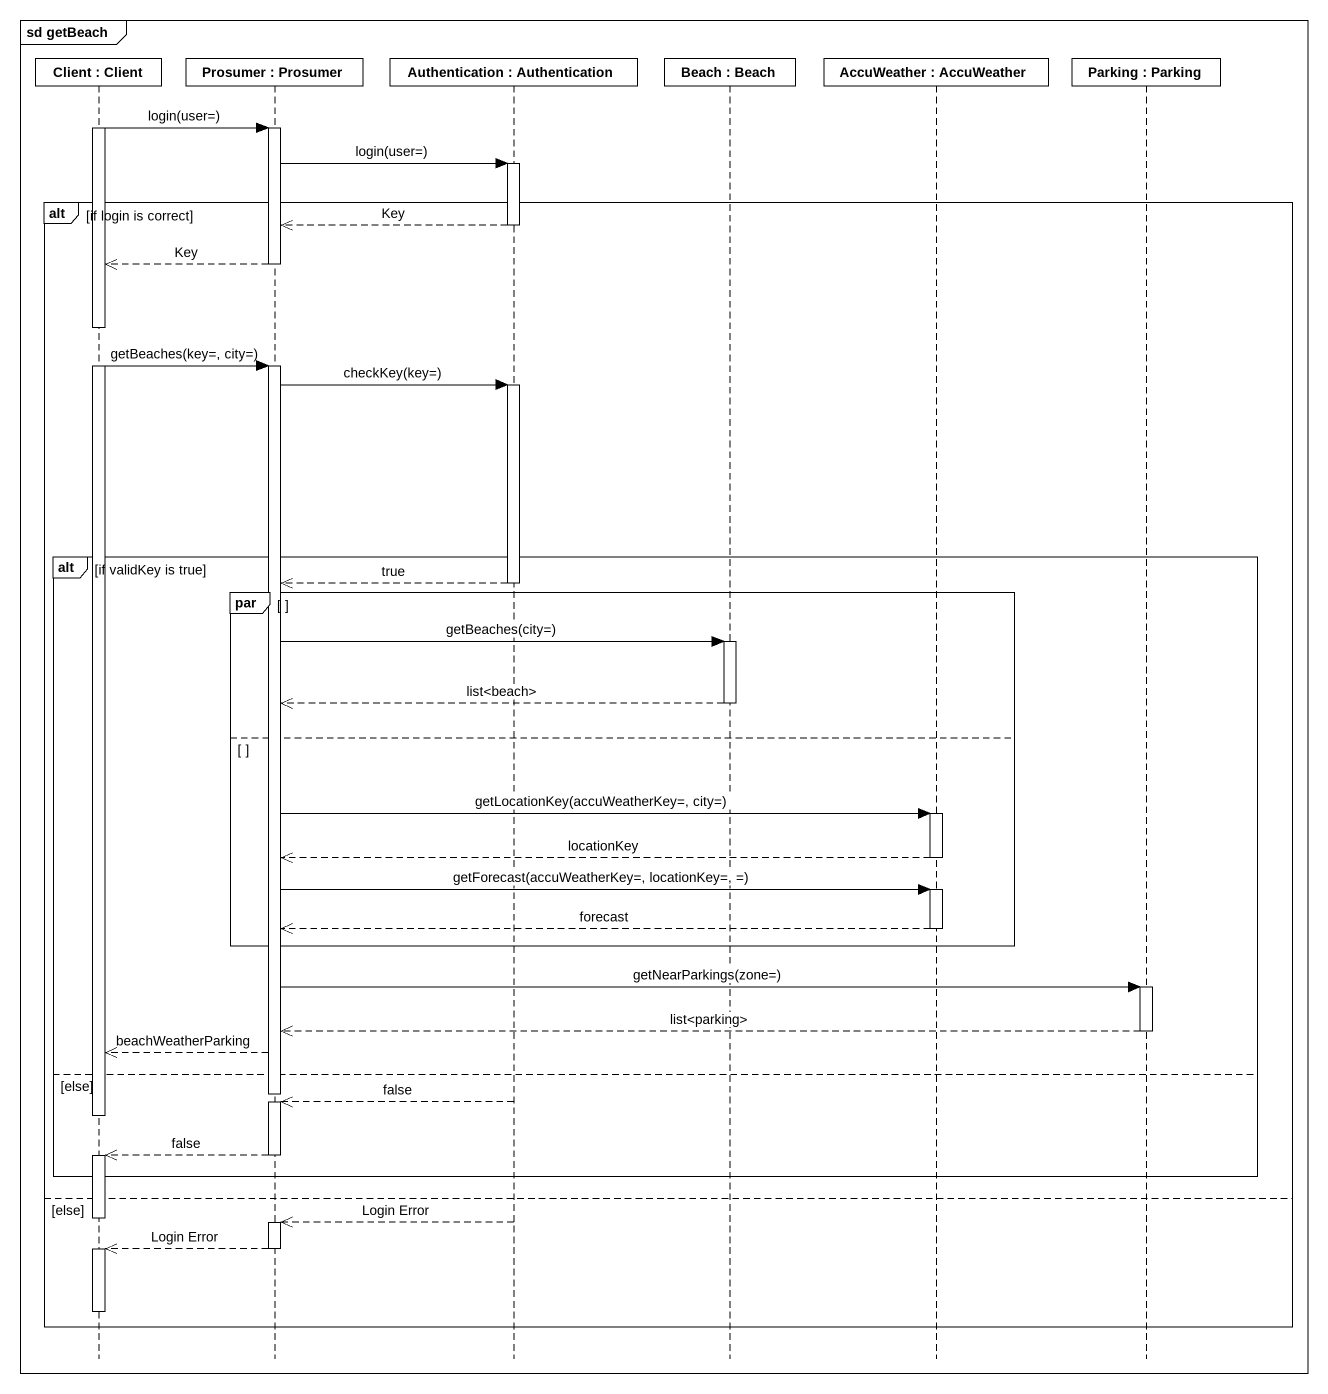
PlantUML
@startuml
mainframe sd getBeach
hide footbox
participant "Client : Client" as Client
participant "Prosumer : Prosumer" as Prosumer
participant "Authentication : Authentication" as Authentication
participant "Beach : Beach" as Beach
participant "AccuWeather : AccuWeather" as AccuWeather
participant "Parking : Parking" as Parking

activate Client
Client -> Prosumer : login(user=)
activate Prosumer
Prosumer -> Authentication : login(user=)
activate Authentication
alt if login is correct
  Authentication -->> Prosumer : Key
  deactivate Authentication
  Prosumer -->> Client : Key
  deactivate Prosumer
  Client -> Prosumer : getBeaches(key=, city=)
  activate Prosumer
  Prosumer -> Authentication : checkKey(key=)
  activate Authentication
  alt if validKey is true
    Authentication -->> Prosumer : true
    deactivate Authentication
    par
      Prosumer -> Beach : getBeaches(city=)
      activate Beach
      Beach -->> Prosumer : list<beach>
      deactivate Beach
    else
      Prosumer -> AccuWeather : getLocationKey(accuWeatherKey=, city=)
      activate AccuWeather
      AccuWeather -->> Prosumer : locationKey
      deactivate AccuWeather
      Prosumer -> AccuWeather : getForecast(accuWeatherKey=, locationKey=, =)
      activate AccuWeather
      AccuWeather -->> Prosumer : forecast
      deactivate AccuWeather
    end
    Prosumer -> Parking : getNearParkings(zone=)
    activate Parking
    Parking -->> Prosumer : list<parking>
    deactivate Parking
    Prosumer -->> Client : beachWeatherParking
  else else
    deactivate Prosumer
    Authentication -->> Prosumer : false
    activate Prosumer
    deactivate Client
    Prosumer -->> Client : false
    deactivate Prosumer
    activate Client
  end
else else
  deactivate Client
  Authentication -->> Prosumer : Login Error
  activate Prosumer
  Prosumer -->> Client : Login Error
  deactivate Prosumer
  activate Client
  deactivate Client
end
@enduml
